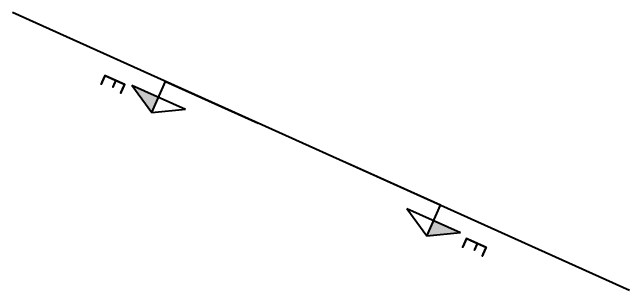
# Model space of a CAD drawing. Header units: metres. Extents: x 166439 to 168621, y 6226863 to 6228959.
# Drawn here: x 168263.4 to 168354.6, y 6228809.8 to 6228850.8 of the extents above; entities that cross this region are included whole.
import ezdxf

# ---------------------------------------------------------------- set-up
doc = ezdxf.new("R2010")
doc.units = ezdxf.units.M
doc.header["$LTSCALE"] = 0.1
doc.header["$MEASUREMENT"] = 0
doc.layers.get('0').update_dxf_attribs({"linetype": 'CONTINUOUS'})
doc.layers.add('00_hjälp', color=251, linetype='CONTINUOUS')
doc.layers.add('05_sektion', color=7, linetype='CONTINUOUS')
doc.styles.add('ISO', font='iso.shx')

# ---------------------------------------------------------------- blocks, each defined once
blk = doc.blocks.new('_snitt2')
for p, q in [((-4.33, 2.5), (0, 5)), ((0, 5), (4.33, 2.5)), ((0, 5), (0, 0)), ((-4.33, 2.5), (4.33, 2.5)), ((0, 0), (15, 0))]:
    blk.add_line(p, q)
blk.add_solid([(-4.33, 2.5), (0, 5), (0, 2.5)])

msp = doc.modelspace()

# ---------------------------------------------------------------- linework, layer by layer
at = {"layer": '00_hjälp'}
msp.add_line((168354.5741, 6228809.7711), (168263.3918, 6228850.8295), dxfattribs=at)

# ---------------------------------------------------------------- block references
at = {"layer": '05_sektion', "xscale": -1, "rotation": 155.853036849729}
msp.add_blockref('_snitt2', (168286.0214, 6228840.6125), dxfattribs=at)
at = {"layer": '05_sektion', "rotation": 155.853036849729}
msp.add_blockref('_snitt2', (168326.6522, 6228822.3712), dxfattribs=at)

# ---------------------------------------------------------------- texts
at = {"layer": '05_sektion', "style": 'ISO'}
for p in [(168277.1226, 6228842.0246), (168330.528, 6228817.9807)]:
    msp.add_text('E', height=3.5, rotation=245.853037, dxfattribs=at).set_placement(p)

doc.saveas('drawing.dxf')
